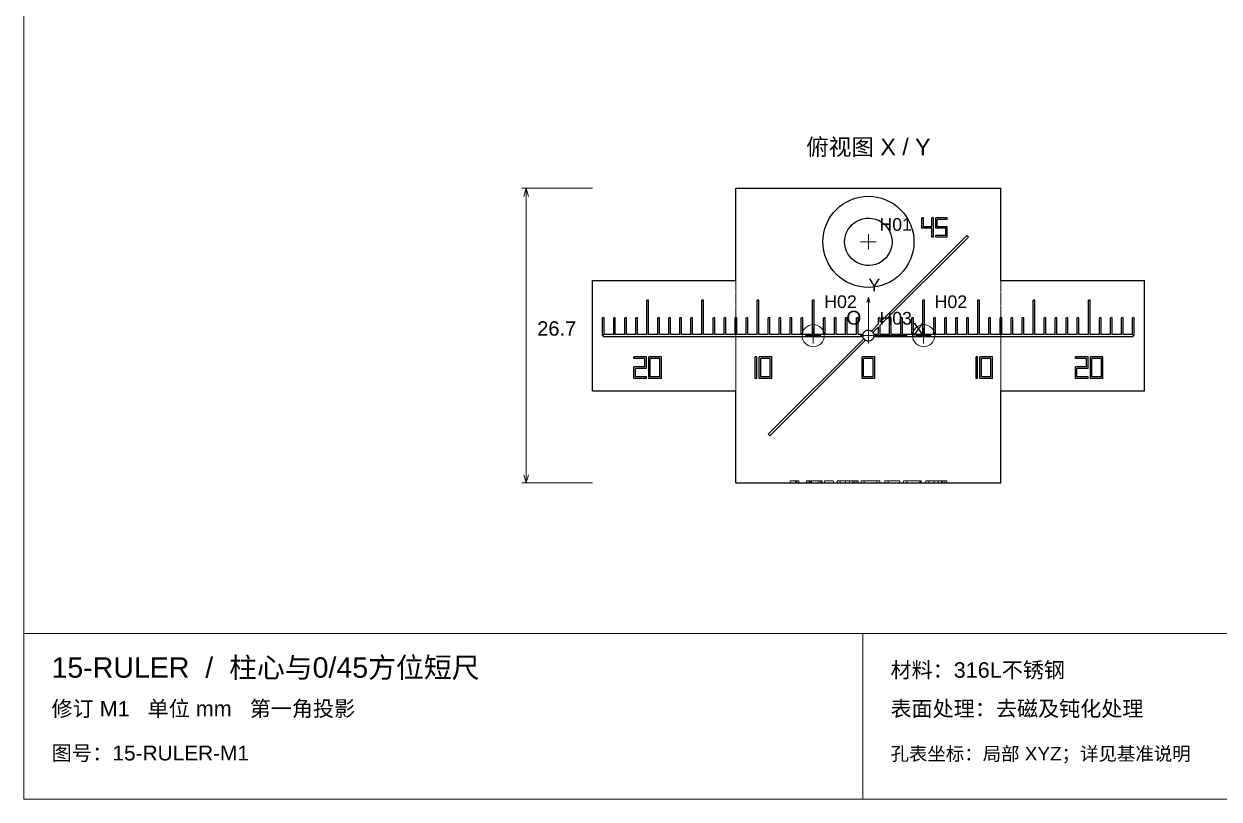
# Paper-space layout '01_三视图' of a CAD drawing. Header units: millimetres. Extents: x 8 to 452, y 8 to 289.
# Drawn here: x 8 to 224.5, y 8 to 148.5 of the extents above; entities that cross this region are included whole.
import ezdxf
from ezdxf.enums import TextEntityAlignment as Align

# ---------------------------------------------------------------- set-up
doc = ezdxf.new("R2010")
doc.units = ezdxf.units.MM
doc.linetypes.add('WP_HIDDEN', pattern=[2.3, 1.5, -0.8])
for name, color, linetype, lineweight in [('ANNOTATIONS', 7, 'CONTINUOUS', 18), ('HIDDEN', 7, 'WP_HIDDEN', 13), ('VISIBLE', 7, 'CONTINUOUS', 25)]:
    doc.layers.add(name, color=color, linetype=linetype, lineweight=lineweight)
doc.styles.add('CJK', font='Arial Unicode.ttf')

psp = doc.layouts.new('01_三视图')

# ---------------------------------------------------------------- linework, layer by layer
at = {"layer": 'ANNOTATIONS'}
for p, q in [((8, 289), (8, 8)), ((111, 118.7), (98.2, 118.7)), ((99, 118.7), (98.58, 117.2)), ((99, 65.3), (99, 118.7)), ((99, 118.7), (99.42, 117.2)), ((159.6, 109), (162.4, 109)), ((161, 107.6), (161, 110.4)), ((161, 99), (160.72, 98)), ((161, 92), (161, 99)), ((161, 99), (161.28, 98)), ((151, 90.6), (151, 93.4)), ((161, 90.6), (161, 93.4)), ((171, 90.6), (171, 93.4)), ((149.6, 92), (152.4, 92)), ((159.6, 92), (162.4, 92)), ((160, 92), (162, 92)), ((161, 91), (161, 93)), ((161, 92), (168, 92)), ((168, 92), (167, 92.28)), ((168, 92), (167, 91.72)), ((169.6, 92), (172.4, 92)), ((111, 65.3), (98.2, 65.3)), ((99, 65.3), (98.58, 66.8)), ((99, 65.3), (99.42, 66.8)), ((8, 38), (412, 38)), ((160, 8), (160, 38)), ((8, 8), (412, 8))]:
    psp.add_line(p, q, dxfattribs=at)
at = {"layer": 'HIDDEN'}
for points in [[(137, 65.3), (137, 118.7)], [(185, 65.3), (185, 118.7)], [(137, 102), (137, 82)], [(185, 102), (185, 82)], [(153.01, 92), (152.97, 92.39), (152.86, 92.77), (152.67, 93.12), (152.42, 93.42), (152.12, 93.67), (151.77, 93.86), (151.39, 93.97), (151, 94.01), (150.61, 93.97), (150.23, 93.86), (149.88, 93.67), (149.58, 93.42), (149.33, 93.12), (149.14, 92.77), (149.03, 92.39), (148.99, 92), (149.03, 91.61), (149.14, 91.23), (149.33, 90.88), (149.58, 90.58), (149.88, 90.33), (150.23, 90.14), (150.61, 90.03), (151, 89.99), (151.39, 90.03), (151.77, 90.14), (152.12, 90.33), (152.42, 90.58), (152.67, 90.88), (152.86, 91.23), (152.97, 91.61), (153.01, 92)], [(173.01, 92), (172.97, 92.39), (172.86, 92.77), (172.67, 93.12), (172.42, 93.42), (172.12, 93.67), (171.77, 93.86), (171.39, 93.97), (171, 94.01), (170.61, 93.97), (170.23, 93.86), (169.88, 93.67), (169.58, 93.42), (169.33, 93.12), (169.14, 92.77), (169.03, 92.39), (168.99, 92), (169.03, 91.61), (169.14, 91.23), (169.33, 90.88), (169.58, 90.58), (169.88, 90.33), (170.23, 90.14), (170.61, 90.03), (171, 89.99), (171.39, 90.03), (171.77, 90.14), (172.12, 90.33), (172.42, 90.58), (172.67, 90.88), (172.86, 91.23), (172.97, 91.61), (173.01, 92)], [(160, 92), (160.04, 92.27), (160.15, 92.52), (160.32, 92.73), (160.54, 92.89), (160.8, 92.98), (161.07, 93), (161.33, 92.94), (161.58, 92.82), (161.78, 92.63), (161.92, 92.4), (161.99, 92.14), (161.99, 91.86), (161.92, 91.6), (161.78, 91.37), (161.58, 91.18), (161.33, 91.06), (161.07, 91), (160.8, 91.02), (160.54, 91.11), (160.32, 91.27), (160.15, 91.48), (160.04, 91.73), (160, 92)], [(147.37, 65.7), (147.08, 65.7), (146.81, 65.7)], [(146.81, 65.3), (146.81, 65.7)], [(146.81, 65.7), (147.23, 65.7), (147.59, 65.7)], [(147.59, 65.3), (147.23, 65.3), (146.81, 65.3)], [(146.81, 65.3), (147.08, 65.3), (147.37, 65.3)], [(147.87, 65.7), (147.65, 65.7), (147.37, 65.7)], [(147.37, 65.3), (147.65, 65.3), (147.87, 65.3)], [(147.59, 65.7), (147.74, 65.7), (147.87, 65.7), (147.98, 65.7), (148.06, 65.7)], [(148.06, 65.3), (147.98, 65.3), (147.87, 65.3), (147.74, 65.3), (147.59, 65.3)], [(147.87, 65.3), (147.87, 65.7)], [(148.4, 65.7), (147.87, 65.7)], [(147.87, 65.3), (148.4, 65.3)], [(148.06, 65.3), (148.06, 65.7)], [(148.06, 65.7), (148.4, 65.7)], [(148.4, 65.3), (148.06, 65.3)], [(148.4, 65.3), (148.4, 65.7)], [(150.18, 65.7), (150.01, 65.7), (149.89, 65.7), (149.8, 65.7), (149.76, 65.7)], [(149.76, 65.3), (149.76, 65.7)], [(149.76, 65.7), (150.31, 65.7)], [(150.31, 65.3), (149.76, 65.3)], [(149.76, 65.3), (149.8, 65.3), (149.89, 65.3), (150.01, 65.3), (150.18, 65.3)], [(150.35, 65.7), (149.85, 65.7)], [(149.85, 65.3), (149.85, 65.7)], [(149.85, 65.7), (150.27, 65.7)], [(150.27, 65.3), (149.85, 65.3)], [(149.85, 65.3), (150.35, 65.3)], [(151.14, 65.7), (150.86, 65.7), (150.61, 65.7), (150.38, 65.7), (150.18, 65.7)], [(150.18, 65.3), (150.38, 65.3), (150.61, 65.3), (150.86, 65.3), (151.14, 65.3)], [(150.27, 65.3), (150.27, 65.7)], [(150.27, 65.7), (152.41, 65.7)], [(152.41, 65.3), (150.27, 65.3)], [(150.31, 65.3), (150.31, 65.7)], [(150.31, 65.7), (150.35, 65.7), (150.41, 65.7), (150.5, 65.7), (150.6, 65.7)], [(150.6, 65.3), (150.49, 65.3), (150.41, 65.3), (150.35, 65.3), (150.31, 65.3)], [(150.67, 65.7), (150.49, 65.7), (150.35, 65.7)], [(150.35, 65.3), (150.35, 65.7)], [(150.35, 65.3), (150.49, 65.3), (150.67, 65.3)], [(150.69, 65.7), (150.46, 65.7)], [(150.46, 65.3), (150.46, 65.7)], [(150.46, 65.7), (151.27, 65.7)], [(151.27, 65.3), (150.85, 65.3), (150.46, 65.3)], [(150.46, 65.3), (150.69, 65.3)], [(150.6, 65.7), (150.85, 65.7), (151.14, 65.7)], [(151.14, 65.3), (150.85, 65.3), (150.6, 65.3)], [(151.13, 65.7), (150.89, 65.7), (150.67, 65.7)], [(150.67, 65.3), (150.89, 65.3), (151.13, 65.3)], [(152.41, 65.7), (150.69, 65.7)], [(150.69, 65.3), (150.69, 65.7)], [(150.69, 65.3), (152.41, 65.3)], [(151.8, 65.7), (151.5, 65.7), (151.13, 65.7)], [(151.13, 65.3), (151.5, 65.3), (151.8, 65.3)], [(151.14, 65.7), (151.49, 65.7), (151.79, 65.7)], [(152.27, 65.7), (152.05, 65.7), (151.78, 65.7), (151.48, 65.7), (151.14, 65.7)], [(151.14, 65.3), (151.47, 65.3), (151.78, 65.3), (152.05, 65.3), (152.27, 65.3)], [(151.79, 65.3), (151.49, 65.3), (151.14, 65.3)], [(151.27, 65.7), (151.54, 65.7), (151.79, 65.7), (152.02, 65.7), (152.22, 65.7)], [(152.22, 65.3), (152.02, 65.3), (151.79, 65.3), (151.27, 65.3)], [(151.79, 65.7), (151.9, 65.7), (151.99, 65.7), (152.04, 65.7), (152.05, 65.7)], [(152.05, 65.3), (152.04, 65.3), (151.99, 65.3), (151.9, 65.3), (151.79, 65.3)], [(152.05, 65.7), (152.04, 65.7), (151.99, 65.7), (151.91, 65.7), (151.8, 65.7)], [(151.8, 65.3), (151.91, 65.3), (151.99, 65.3), (152.04, 65.3), (152.05, 65.3)], [(152.05, 65.3), (152.05, 65.7)], [(152.22, 65.7), (152.39, 65.7), (152.52, 65.7), (152.59, 65.7), (152.61, 65.7)], [(152.61, 65.3), (152.59, 65.3), (152.52, 65.3), (152.4, 65.3), (152.22, 65.3)], [(152.61, 65.7), (152.59, 65.7), (152.53, 65.7), (152.42, 65.7), (152.27, 65.7)], [(152.27, 65.3), (152.42, 65.3), (152.53, 65.3), (152.59, 65.3), (152.61, 65.3)], [(152.41, 65.3), (152.41, 65.7)], [(152.61, 65.3), (152.61, 65.7)], [(153.05, 65.3), (153.05, 65.7)], [(153.05, 65.7), (154.67, 65.7)], [(154.67, 65.3), (153.05, 65.3)], [(154.67, 65.3), (154.67, 65.7)], [(155.33, 65.3), (155.33, 65.7)], [(155.33, 65.7), (157.24, 65.7)], [(155.9, 65.7), (155.33, 65.7)], [(157.24, 65.3), (155.33, 65.3)], [(155.33, 65.3), (155.9, 65.3)], [(156.56, 65.7), (155.9, 65.7)], [(155.9, 65.3), (155.9, 65.7)], [(155.9, 65.7), (157.13, 65.7)], [(157.27, 65.7), (155.9, 65.7)], [(155.9, 65.3), (156.56, 65.3)], [(157.13, 65.3), (155.9, 65.3)], [(155.9, 65.3), (157.27, 65.3)], [(156.88, 65.7), (156.75, 65.7), (156.56, 65.7)], [(156.56, 65.3), (156.75, 65.3), (156.88, 65.3)], [(157.14, 65.7), (156.88, 65.7)], [(156.88, 65.3), (156.88, 65.7)], [(156.88, 65.3), (157.14, 65.3)], [(157.13, 65.7), (157.31, 65.7), (157.48, 65.7), (157.62, 65.7), (157.74, 65.7)], [(157.74, 65.3), (157.62, 65.3), (157.47, 65.3), (157.13, 65.3)], [(157.43, 65.7), (157.14, 65.7)], [(157.14, 65.3), (157.43, 65.3)], [(157.24, 65.7), (157.51, 65.7), (157.75, 65.7), (157.95, 65.7), (158.12, 65.7)], [(158.12, 65.3), (157.94, 65.3), (157.74, 65.3), (157.5, 65.3), (157.24, 65.3)], [(157.97, 65.7), (157.84, 65.7), (157.68, 65.7), (157.49, 65.7), (157.27, 65.7)], [(157.27, 65.3), (157.48, 65.3), (157.68, 65.3), (157.84, 65.3), (157.97, 65.3)], [(157.84, 65.7), (157.61, 65.7), (157.43, 65.7)], [(157.43, 65.3), (157.62, 65.3), (157.84, 65.3)], [(158.48, 65.7), (158.31, 65.7), (158.1, 65.7), (157.85, 65.7), (157.56, 65.7)], [(157.56, 65.3), (157.56, 65.7)], [(157.56, 65.7), (157.76, 65.7), (157.91, 65.7)], [(157.91, 65.3), (157.76, 65.3), (157.56, 65.3)], [(157.56, 65.3), (157.84, 65.3), (158.09, 65.3), (158.31, 65.3), (158.48, 65.3)], [(157.74, 65.7), (157.93, 65.7), (158.07, 65.7)], [(158.07, 65.3), (157.93, 65.3), (157.74, 65.3)], [(158.41, 65.7), (157.84, 65.7)], [(157.84, 65.3), (158.41, 65.3)], [(157.91, 65.7), (158.38, 65.7)], [(158.38, 65.3), (157.91, 65.3)], [(158.19, 65.7), (158.17, 65.7), (158.13, 65.7), (158.06, 65.7), (157.97, 65.7)], [(157.97, 65.3), (158.06, 65.3), (158.13, 65.3), (158.17, 65.3), (158.19, 65.3)], [(158.07, 65.7), (158.16, 65.7), (158.19, 65.7)], [(158.19, 65.3), (158.16, 65.3), (158.07, 65.3)], [(158.12, 65.7), (158.39, 65.7), (158.6, 65.7)], [(158.6, 65.3), (158.39, 65.3), (158.12, 65.3)], [(158.19, 65.3), (158.19, 65.7)], [(158.38, 65.7), (159.13, 65.7)], [(159.13, 65.3), (158.38, 65.3)], [(159.13, 65.7), (158.41, 65.7)], [(158.41, 65.3), (158.41, 65.7)], [(158.41, 65.3), (159.13, 65.3)], [(158.78, 65.7), (158.76, 65.7), (158.7, 65.7), (158.61, 65.7), (158.48, 65.7)], [(158.48, 65.3), (158.61, 65.3), (158.7, 65.3), (158.76, 65.3), (158.78, 65.3)], [(158.6, 65.7), (158.68, 65.7), (158.73, 65.7), (158.77, 65.7), (158.78, 65.7)], [(158.78, 65.3), (158.77, 65.3), (158.73, 65.3), (158.68, 65.3), (158.6, 65.3)], [(158.78, 65.3), (158.78, 65.7)], [(159.13, 65.3), (159.13, 65.7)], [(159.84, 65.7), (159.77, 65.7), (159.72, 65.7), (159.69, 65.7), (159.68, 65.7)], [(159.68, 65.3), (159.68, 65.7)], [(159.68, 65.7), (160.25, 65.7)], [(160.25, 65.3), (159.68, 65.3)], [(159.68, 65.3), (159.69, 65.3), (159.72, 65.3), (159.77, 65.3), (159.84, 65.3)], [(160.39, 65.7), (160.21, 65.7), (160.06, 65.7), (159.94, 65.7), (159.84, 65.7)], [(159.84, 65.3), (159.94, 65.3), (160.06, 65.3), (160.21, 65.3), (160.39, 65.3)], [(160.25, 65.3), (160.25, 65.7)], [(160.25, 65.7), (160.28, 65.7), (160.35, 65.7)], [(160.35, 65.3), (160.27, 65.3), (160.25, 65.3)], [(160.35, 65.7), (160.5, 65.7), (160.71, 65.7)], [(160.71, 65.3), (160.5, 65.3), (160.35, 65.3)], [(161.38, 65.7), (161.09, 65.7), (160.83, 65.7), (160.6, 65.7), (160.39, 65.7)], [(160.39, 65.3), (160.6, 65.3), (160.84, 65.3), (161.1, 65.3), (161.38, 65.3)], [(160.71, 65.7), (160.99, 65.7), (161.33, 65.7)], [(161.33, 65.3), (161, 65.3), (160.71, 65.3)], [(161.33, 65.7), (161.63, 65.7), (161.87, 65.7), (162.07, 65.7), (162.23, 65.7)], [(162.23, 65.3), (162.07, 65.3), (161.86, 65.3), (161.61, 65.3), (161.33, 65.3)], [(162.39, 65.7), (162.18, 65.7), (161.95, 65.7), (161.68, 65.7), (161.38, 65.7)], [(161.38, 65.3), (161.67, 65.3), (161.94, 65.3), (162.18, 65.3), (162.39, 65.3)], [(162.23, 65.7), (162.35, 65.7), (162.43, 65.7), (162.48, 65.7), (162.5, 65.7)], [(162.5, 65.3), (162.48, 65.3), (162.44, 65.3), (162.35, 65.3), (162.23, 65.3)], [(162.92, 65.7), (162.83, 65.7), (162.71, 65.7), (162.57, 65.7), (162.39, 65.7)], [(162.39, 65.3), (162.57, 65.3), (162.71, 65.3), (162.83, 65.3), (162.92, 65.3)], [(162.5, 65.3), (162.5, 65.7)], [(162.5, 65.7), (163.07, 65.7)], [(163.07, 65.3), (162.5, 65.3)], [(163.07, 65.7), (163.03, 65.7), (162.92, 65.7)], [(162.92, 65.3), (162.99, 65.3), (163.03, 65.3), (163.07, 65.3)], [(163.07, 65.3), (163.07, 65.7)], [(163.99, 65.3), (163.99, 65.7)], [(163.99, 65.7), (164.56, 65.7)], [(166.69, 65.7), (163.99, 65.7)], [(164.56, 65.3), (163.99, 65.3)], [(163.99, 65.3), (166.69, 65.3)], [(164.56, 65.3), (164.56, 65.7)], [(164.56, 65.7), (166.69, 65.7)], [(166.69, 65.3), (164.56, 65.3)], [(166.69, 65.3), (166.69, 65.7)], [(167.38, 65.3), (167.38, 65.7)], [(167.38, 65.7), (170.49, 65.7)], [(170.59, 65.7), (167.38, 65.7)], [(170.49, 65.3), (167.38, 65.3)], [(167.38, 65.3), (170.59, 65.3)], [(170.49, 65.7), (167.95, 65.7)], [(167.95, 65.3), (167.95, 65.7)], [(167.95, 65.7), (170.33, 65.7)], [(167.95, 65.7), (170.59, 65.7)], [(170.59, 65.3), (167.95, 65.3)], [(167.95, 65.3), (170.33, 65.3)], [(167.95, 65.3), (170.49, 65.3)], [(170.33, 65.3), (170.33, 65.7)], [(170.49, 65.3), (170.49, 65.7)], [(170.59, 65.3), (170.59, 65.7)], [(171.39, 65.3), (171.39, 65.7)], [(171.39, 65.7), (173.3, 65.7)], [(171.96, 65.7), (171.39, 65.7)], [(173.3, 65.3), (171.39, 65.3)], [(171.39, 65.3), (171.96, 65.3)], [(172.62, 65.7), (171.96, 65.7)], [(171.96, 65.3), (171.96, 65.7)], [(171.96, 65.7), (173.18, 65.7)], [(173.32, 65.7), (171.96, 65.7)], [(171.96, 65.3), (172.62, 65.3)], [(173.18, 65.3), (171.96, 65.3)], [(171.96, 65.3), (173.32, 65.3)], [(172.94, 65.7), (172.81, 65.7), (172.62, 65.7)], [(172.62, 65.3), (172.81, 65.3), (172.94, 65.3)], [(173.2, 65.7), (172.94, 65.7)], [(172.94, 65.3), (172.94, 65.7)], [(172.94, 65.3), (173.2, 65.3)], [(173.18, 65.7), (173.37, 65.7), (173.53, 65.7), (173.67, 65.7), (173.8, 65.7)], [(173.8, 65.3), (173.67, 65.3), (173.53, 65.3), (173.18, 65.3)], [(173.49, 65.7), (173.2, 65.7)], [(173.2, 65.3), (173.49, 65.3)], [(173.3, 65.7), (173.57, 65.7), (173.81, 65.7), (174.01, 65.7), (174.18, 65.7)], [(174.18, 65.3), (174, 65.3), (173.8, 65.3), (173.56, 65.3), (173.3, 65.3)], [(174.02, 65.7), (173.9, 65.7), (173.74, 65.7), (173.55, 65.7), (173.32, 65.7)], [(173.32, 65.3), (173.54, 65.3), (173.73, 65.3), (173.89, 65.3), (174.02, 65.3)], [(173.9, 65.7), (173.67, 65.7), (173.49, 65.7)], [(173.49, 65.3), (173.67, 65.3), (173.9, 65.3)], [(174.54, 65.7), (174.37, 65.7), (174.16, 65.7), (173.91, 65.7), (173.62, 65.7)], [(173.62, 65.3), (173.62, 65.7)], [(173.62, 65.7), (173.82, 65.7), (173.96, 65.7)], [(173.96, 65.3), (173.82, 65.3), (173.62, 65.3)], [(173.62, 65.3), (173.9, 65.3), (174.15, 65.3), (174.36, 65.3), (174.54, 65.3)], [(173.8, 65.7), (173.99, 65.7), (174.13, 65.7)], [(174.13, 65.3), (173.99, 65.3), (173.8, 65.3)], [(174.47, 65.7), (173.9, 65.7)], [(173.9, 65.3), (174.47, 65.3)], [(173.96, 65.7), (174.44, 65.7)], [(174.44, 65.3), (173.96, 65.3)], [(174.25, 65.7), (174.23, 65.7), (174.19, 65.7), (174.12, 65.7), (174.02, 65.7)], [(174.02, 65.3), (174.12, 65.3), (174.19, 65.3), (174.23, 65.3), (174.25, 65.3)], [(174.13, 65.7), (174.22, 65.7), (174.25, 65.7)], [(174.25, 65.3), (174.22, 65.3), (174.13, 65.3)], [(174.18, 65.7), (174.44, 65.7), (174.65, 65.7)], [(174.65, 65.3), (174.45, 65.3), (174.18, 65.3)], [(174.25, 65.3), (174.25, 65.7)], [(174.44, 65.7), (175.19, 65.7)], [(175.19, 65.3), (174.44, 65.3)], [(175.19, 65.7), (174.47, 65.7)], [(174.47, 65.3), (174.47, 65.7)], [(174.47, 65.3), (175.19, 65.3)], [(174.83, 65.7), (174.81, 65.7), (174.76, 65.7), (174.67, 65.7), (174.54, 65.7)], [(174.54, 65.3), (174.67, 65.3), (174.76, 65.3), (174.82, 65.3), (174.83, 65.3)], [(174.65, 65.7), (174.73, 65.7), (174.79, 65.7), (174.82, 65.7), (174.83, 65.7)], [(174.83, 65.3), (174.82, 65.3), (174.79, 65.3), (174.73, 65.3), (174.65, 65.3)], [(174.83, 65.3), (174.83, 65.7)], [(175.19, 65.3), (175.19, 65.7)]]:
    psp.add_lwpolyline(points, dxfattribs=at)
at = {"layer": 'VISIBLE'}
for points in [[(137, 102), (137, 118.7)], [(137, 118.7), (185, 118.7)], [(152.75, 109), (152.79, 109.81), (152.91, 110.61), (153.11, 111.39), (153.38, 112.16), (153.72, 112.89), (154.14, 113.58), (154.62, 114.23), (155.17, 114.83), (155.77, 115.38), (156.42, 115.86), (157.11, 116.28), (157.84, 116.62), (158.61, 116.89), (159.39, 117.09), (160.19, 117.21), (161, 117.25), (161.81, 117.21), (162.61, 117.09), (163.39, 116.89), (164.16, 116.62), (164.89, 116.28), (165.58, 115.86), (166.23, 115.38), (166.83, 114.83), (167.38, 114.23), (167.86, 113.58), (168.28, 112.89), (168.62, 112.16), (168.89, 111.39), (169.09, 110.61), (169.21, 109.81), (169.25, 109), (169.21, 108.19), (169.09, 107.39), (168.89, 106.61), (168.62, 105.84), (168.28, 105.11), (167.86, 104.42), (167.38, 103.77), (166.83, 103.17), (166.23, 102.62), (165.58, 102.14), (164.89, 101.72), (164.16, 101.38), (163.39, 101.11), (162.61, 100.91), (161.81, 100.79), (161, 100.75), (160.19, 100.79), (159.39, 100.91), (158.61, 101.11), (157.84, 101.38), (157.11, 101.72), (156.42, 102.14), (155.77, 102.62), (155.17, 103.17), (154.62, 103.77), (154.14, 104.42), (153.72, 105.11), (153.38, 105.84), (153.11, 106.61), (152.91, 107.39), (152.79, 108.19), (152.75, 109)], [(185, 102), (185, 118.7)], [(156.7, 109), (156.74, 109.57), (156.85, 110.14), (157.04, 110.68), (157.3, 111.19), (157.63, 111.66), (158.01, 112.09), (158.45, 112.46), (158.93, 112.77), (159.45, 113.01), (160, 113.18), (160.57, 113.28), (161.14, 113.3), (161.72, 113.24), (162.27, 113.11), (162.81, 112.9), (163.31, 112.62), (163.78, 112.28), (164.19, 111.88), (164.55, 111.43), (164.84, 110.94), (165.06, 110.41), (165.21, 109.86), (165.29, 109.29), (165.29, 108.71), (165.21, 108.14), (165.06, 107.59), (164.84, 107.06), (164.55, 106.57), (164.19, 106.12), (163.78, 105.72), (163.31, 105.38), (162.81, 105.1), (162.27, 104.89), (161.72, 104.76), (161.14, 104.7), (160.57, 104.72), (160, 104.82), (159.45, 104.99), (158.93, 105.23), (158.45, 105.54), (158.01, 105.91), (157.63, 106.34), (157.3, 106.81), (157.04, 107.32), (156.85, 107.86), (156.74, 108.43), (156.7, 109)], [(170.71, 111.46), (170.71, 113.34)], [(170.99, 113.34), (170.71, 113.34)], [(170.99, 111.74), (170.99, 113.34)], [(172.51, 111.74), (172.51, 113.34)], [(172.79, 113.34), (172.51, 113.34)], [(172.79, 109.86), (172.79, 113.34)], [(173.21, 111.46), (173.21, 113.34)], [(175.29, 113.34), (173.21, 113.34)], [(175.29, 113.06), (173.49, 113.06)], [(173.49, 111.74), (173.49, 113.06)], [(175.29, 113.06), (175.29, 113.34)], [(172.51, 111.46), (170.71, 111.46)], [(172.51, 111.74), (170.99, 111.74)], [(172.51, 109.86), (172.51, 111.46)], [(175.01, 111.46), (173.21, 111.46)], [(175.29, 111.74), (173.49, 111.74)], [(175.01, 110.14), (175.01, 111.46)], [(175.29, 109.86), (175.29, 111.74)], [(178.86, 110.14), (163.15, 94.43)], [(179.14, 109.86), (163.15, 93.87)], [(172.79, 109.86), (172.51, 109.86)], [(173.21, 109.86), (173.21, 110.14)], [(175.01, 110.14), (173.21, 110.14)], [(175.29, 109.86), (173.21, 109.86)], [(179.14, 109.86), (178.86, 110.14)], [(111, 102), (137, 102)], [(111, 82), (111, 102)], [(185, 102), (211, 102)], [(211, 82), (211, 102)], [(120.85, 92.2), (120.85, 98.4)], [(121.15, 98.4), (120.85, 98.4)], [(121.15, 92.2), (121.15, 98.4)], [(130.85, 92.2), (130.85, 98.4)], [(131.15, 98.4), (130.85, 98.4)], [(131.15, 92.2), (131.15, 98.4)], [(140.85, 92.2), (140.85, 98.4)], [(141.15, 98.4), (140.85, 98.4)], [(141.15, 92.2), (141.15, 98.4)], [(150.85, 92.2), (150.85, 98.4)], [(151.15, 98.4), (150.85, 98.4)], [(151.15, 92.2), (151.15, 98.4)], [(170.85, 92.2), (170.85, 98.4)], [(171.15, 98.4), (170.85, 98.4)], [(171.15, 92.2), (171.15, 98.4)], [(180.85, 92.2), (180.85, 98.4)], [(181.15, 98.4), (180.85, 98.4)], [(181.15, 92.2), (181.15, 98.4)], [(190.85, 92.2), (190.85, 98.4)], [(191.15, 98.4), (190.85, 98.4)], [(191.15, 92.2), (191.15, 98.4)], [(200.85, 92.2), (200.85, 98.4)], [(201.15, 98.4), (200.85, 98.4)], [(201.15, 92.2), (201.15, 98.4)], [(112.85, 92), (112.85, 95.2)], [(113.15, 95.2), (112.85, 95.2)], [(113.15, 92.2), (113.15, 95.2)], [(114.85, 92.2), (114.85, 95.2)], [(115.15, 95.2), (114.85, 95.2)], [(115.15, 92.2), (115.15, 95.2)], [(116.85, 92.2), (116.85, 95.2)], [(117.15, 95.2), (116.85, 95.2)], [(117.15, 92.2), (117.15, 95.2)], [(118.85, 92.2), (118.85, 95.2)], [(119.15, 95.2), (118.85, 95.2)], [(119.15, 92.2), (119.15, 95.2)], [(122.85, 92.2), (122.85, 95.2)], [(123.15, 95.2), (122.85, 95.2)], [(123.15, 92.2), (123.15, 95.2)], [(124.85, 92.2), (124.85, 95.2)], [(125.15, 95.2), (124.85, 95.2)], [(125.15, 92.2), (125.15, 95.2)], [(126.85, 92.2), (126.85, 95.2)], [(127.15, 95.2), (126.85, 95.2)], [(127.15, 92.2), (127.15, 95.2)], [(128.85, 92.2), (128.85, 95.2)], [(129.15, 95.2), (128.85, 95.2)], [(129.15, 92.2), (129.15, 95.2)], [(132.85, 92.2), (132.85, 95.2)], [(133.15, 95.2), (132.85, 95.2)], [(133.15, 92.2), (133.15, 95.2)], [(134.85, 92.2), (134.85, 95.2)], [(135.15, 95.2), (134.85, 95.2)], [(135.15, 92.2), (135.15, 95.2)], [(136.85, 92.2), (136.85, 95.2)], [(137.15, 95.2), (136.85, 95.2)], [(137.15, 92.2), (137.15, 95.2)], [(138.85, 92.2), (138.85, 95.2)], [(139.15, 95.2), (138.85, 95.2)], [(139.15, 92.2), (139.15, 95.2)], [(142.85, 92.2), (142.85, 95.2)], [(143.15, 95.2), (142.85, 95.2)], [(143.15, 92.2), (143.15, 95.2)], [(144.85, 92.2), (144.85, 95.2)], [(145.15, 95.2), (144.85, 95.2)], [(145.15, 92.2), (145.15, 95.2)], [(146.85, 92.2), (146.85, 95.2)], [(147.15, 95.2), (146.85, 95.2)], [(147.15, 92.2), (147.15, 95.2)], [(148.85, 92.2), (148.85, 95.2)], [(149.15, 95.2), (148.85, 95.2)], [(149.15, 92.2), (149.15, 95.2)], [(152.85, 92.2), (152.85, 95.2)], [(153.15, 95.2), (152.85, 95.2)], [(153.15, 92.2), (153.15, 95.2)], [(154.85, 92.2), (154.85, 95.2)], [(155.15, 95.2), (154.85, 95.2)], [(155.15, 92.2), (155.15, 95.2)], [(156.85, 92.2), (156.85, 95.2)], [(157.15, 95.2), (156.85, 95.2)], [(157.15, 92.2), (157.15, 95.2)], [(158.85, 92.2), (158.85, 95.2)], [(159.15, 95.2), (158.85, 95.2)], [(159.15, 92.2), (159.15, 95.2)], [(162.85, 94.13), (161.55, 92.83)], [(162.85, 93.57), (161.83, 92.55)], [(162.85, 94.13), (162.85, 95.2)], [(163.15, 95.2), (162.85, 95.2)], [(162.85, 92.2), (162.85, 93.57)], [(163.15, 94.43), (163.15, 95.2)], [(163.15, 92.2), (163.15, 93.87)], [(164.85, 92.2), (164.85, 95.2)], [(165.15, 95.2), (164.85, 95.2)], [(165.15, 92.2), (165.15, 95.2)], [(166.85, 92.2), (166.85, 95.2)], [(167.15, 95.2), (166.85, 95.2)], [(167.15, 92.2), (167.15, 95.2)], [(168.85, 92.2), (168.85, 95.2)], [(169.15, 95.2), (168.85, 95.2)], [(169.15, 92.2), (169.15, 95.2)], [(172.85, 92.2), (172.85, 95.2)], [(173.15, 95.2), (172.85, 95.2)], [(173.15, 92.2), (173.15, 95.2)], [(174.85, 92.2), (174.85, 95.2)], [(175.15, 95.2), (174.85, 95.2)], [(175.15, 92.2), (175.15, 95.2)], [(176.85, 92.2), (176.85, 95.2)], [(177.15, 95.2), (176.85, 95.2)], [(177.15, 92.2), (177.15, 95.2)], [(178.85, 92.2), (178.85, 95.2)], [(179.15, 95.2), (178.85, 95.2)], [(179.15, 92.2), (179.15, 95.2)], [(182.85, 92.2), (182.85, 95.2)], [(183.15, 95.2), (182.85, 95.2)], [(183.15, 92.2), (183.15, 95.2)], [(184.85, 92.2), (184.85, 95.2)], [(185.15, 95.2), (184.85, 95.2)], [(185.15, 92.2), (185.15, 95.2)], [(186.85, 92.2), (186.85, 95.2)], [(187.15, 95.2), (186.85, 95.2)], [(187.15, 92.2), (187.15, 95.2)], [(188.85, 92.2), (188.85, 95.2)], [(189.15, 95.2), (188.85, 95.2)], [(189.15, 92.2), (189.15, 95.2)], [(192.85, 92.2), (192.85, 95.2)], [(193.15, 95.2), (192.85, 95.2)], [(193.15, 92.2), (193.15, 95.2)], [(194.85, 92.2), (194.85, 95.2)], [(195.15, 95.2), (194.85, 95.2)], [(195.15, 92.2), (195.15, 95.2)], [(196.85, 92.2), (196.85, 95.2)], [(197.15, 95.2), (196.85, 95.2)], [(197.15, 92.2), (197.15, 95.2)], [(198.85, 92.2), (198.85, 95.2)], [(199.15, 95.2), (198.85, 95.2)], [(199.15, 92.2), (199.15, 95.2)], [(202.85, 92.2), (202.85, 95.2)], [(203.15, 95.2), (202.85, 95.2)], [(203.15, 92.2), (203.15, 95.2)], [(204.85, 92.2), (204.85, 95.2)], [(205.15, 95.2), (204.85, 95.2)], [(205.15, 92.2), (205.15, 95.2)], [(206.85, 92.2), (206.85, 95.2)], [(207.15, 95.2), (206.85, 95.2)], [(207.15, 92.2), (207.15, 95.2)], [(208.85, 92.2), (208.85, 95.2)], [(209.15, 95.2), (208.85, 95.2)], [(209.15, 92), (209.15, 95.2)], [(113, 92), (112.85, 92)], [(113, 91.8), (113, 92)], [(160.02, 91.8), (113, 91.8)], [(114.85, 92.2), (113.15, 92.2)], [(116.85, 92.2), (115.15, 92.2)], [(118.85, 92.2), (117.15, 92.2)], [(120.85, 92.2), (119.15, 92.2)], [(122.85, 92.2), (121.15, 92.2)], [(124.85, 92.2), (123.15, 92.2)], [(126.85, 92.2), (125.15, 92.2)], [(128.85, 92.2), (127.15, 92.2)], [(130.85, 92.2), (129.15, 92.2)], [(132.85, 92.2), (131.15, 92.2)], [(134.85, 92.2), (133.15, 92.2)], [(136.85, 92.2), (135.15, 92.2)], [(138.85, 92.2), (137.15, 92.2)], [(140.85, 92.2), (139.15, 92.2)], [(142.85, 92.2), (141.15, 92.2)], [(160.17, 91.45), (142.86, 74.14)], [(160.45, 91.17), (143.14, 73.86)], [(144.85, 92.2), (143.15, 92.2)], [(146.85, 92.2), (145.15, 92.2)], [(148.85, 92.2), (147.15, 92.2)], [(150.85, 92.2), (149.15, 92.2)], [(152.85, 92.2), (151.15, 92.2)], [(154.85, 92.2), (153.15, 92.2)], [(156.85, 92.2), (155.15, 92.2)], [(158.85, 92.2), (157.15, 92.2)], [(160.02, 92.2), (159.15, 92.2)], [(160, 92), (160.02, 92.2)], [(160.02, 91.8), (160, 92)], [(160.02, 92.2), (160.11, 92.46), (160.27, 92.69), (160.49, 92.86), (160.75, 92.97), (161.03, 93), (161.3, 92.95), (161.55, 92.83)], [(160.17, 91.45), (160.08, 91.62), (160.02, 91.8)], [(160.17, 91.45), (160.29, 91.29), (160.45, 91.17)], [(161.98, 91.8), (161.89, 91.54), (161.73, 91.31), (161.51, 91.14), (161.25, 91.03), (160.97, 91), (160.7, 91.05), (160.45, 91.17)], [(161.83, 92.55), (161.71, 92.71), (161.55, 92.83)], [(161.83, 92.55), (161.92, 92.38), (161.98, 92.2)], [(161.98, 92.2), (162, 92), (161.98, 91.8)], [(162.85, 92.2), (161.98, 92.2)], [(209, 91.8), (161.98, 91.8)], [(164.85, 92.2), (163.15, 92.2)], [(166.85, 92.2), (165.15, 92.2)], [(168.85, 92.2), (167.15, 92.2)], [(170.85, 92.2), (169.15, 92.2)], [(172.85, 92.2), (171.15, 92.2)], [(174.85, 92.2), (173.15, 92.2)], [(176.85, 92.2), (175.15, 92.2)], [(178.85, 92.2), (177.15, 92.2)], [(180.85, 92.2), (179.15, 92.2)], [(182.85, 92.2), (181.15, 92.2)], [(184.85, 92.2), (183.15, 92.2)], [(186.85, 92.2), (185.15, 92.2)], [(188.85, 92.2), (187.15, 92.2)], [(190.85, 92.2), (189.15, 92.2)], [(192.85, 92.2), (191.15, 92.2)], [(194.85, 92.2), (193.15, 92.2)], [(196.85, 92.2), (195.15, 92.2)], [(198.85, 92.2), (197.15, 92.2)], [(200.85, 92.2), (199.15, 92.2)], [(202.85, 92.2), (201.15, 92.2)], [(204.85, 92.2), (203.15, 92.2)], [(206.85, 92.2), (205.15, 92.2)], [(208.85, 92.2), (207.15, 92.2)], [(209.15, 92), (209, 92)], [(209, 91.8), (209, 92)], [(118.51, 87.86), (118.51, 88.14)], [(120.79, 88.14), (118.51, 88.14)], [(120.51, 87.86), (118.51, 87.86)], [(120.51, 86.34), (120.51, 87.86)], [(120.79, 86.06), (120.79, 88.14)], [(121.21, 84.26), (121.21, 88.14)], [(123.49, 88.14), (121.21, 88.14)], [(123.21, 87.86), (121.49, 87.86)], [(121.49, 84.54), (121.49, 87.86)], [(123.21, 84.54), (123.21, 87.86)], [(123.49, 84.26), (123.49, 88.14)], [(140.51, 84.26), (140.51, 88.14)], [(140.79, 88.14), (140.51, 88.14)], [(140.79, 84.26), (140.79, 88.14)], [(141.21, 84.26), (141.21, 88.14)], [(143.49, 88.14), (141.21, 88.14)], [(143.21, 87.86), (141.49, 87.86)], [(141.49, 84.54), (141.49, 87.86)], [(143.21, 84.54), (143.21, 87.86)], [(143.49, 84.26), (143.49, 88.14)], [(159.86, 84.26), (159.86, 88.14)], [(162.14, 88.14), (159.86, 88.14)], [(160.14, 84.54), (160.14, 87.86)], [(161.86, 87.86), (160.14, 87.86)], [(161.86, 84.54), (161.86, 87.86)], [(162.14, 84.26), (162.14, 88.14)], [(180.51, 84.26), (180.51, 88.14)], [(180.79, 88.14), (180.51, 88.14)], [(180.79, 84.26), (180.79, 88.14)], [(181.21, 84.26), (181.21, 88.14)], [(183.49, 88.14), (181.21, 88.14)], [(181.49, 84.54), (181.49, 87.86)], [(183.21, 87.86), (181.49, 87.86)], [(183.21, 84.54), (183.21, 87.86)], [(183.49, 84.26), (183.49, 88.14)], [(198.51, 87.86), (198.51, 88.14)], [(200.79, 88.14), (198.51, 88.14)], [(200.51, 87.86), (198.51, 87.86)], [(200.51, 86.34), (200.51, 87.86)], [(200.79, 86.06), (200.79, 88.14)], [(201.21, 84.26), (201.21, 88.14)], [(203.49, 88.14), (201.21, 88.14)], [(203.21, 87.86), (201.49, 87.86)], [(201.49, 84.54), (201.49, 87.86)], [(203.21, 84.54), (203.21, 87.86)], [(203.49, 84.26), (203.49, 88.14)], [(118.51, 84.26), (118.51, 86.34)], [(120.51, 86.34), (118.51, 86.34)], [(120.79, 86.06), (118.79, 86.06)], [(118.79, 84.54), (118.79, 86.06)], [(120.79, 84.54), (118.79, 84.54)], [(120.79, 84.26), (120.79, 84.54)], [(123.21, 84.54), (121.49, 84.54)], [(143.21, 84.54), (141.49, 84.54)], [(161.86, 84.54), (160.14, 84.54)], [(183.21, 84.54), (181.49, 84.54)], [(198.51, 84.26), (198.51, 86.34)], [(200.51, 86.34), (198.51, 86.34)], [(200.79, 86.06), (198.79, 86.06)], [(198.79, 84.54), (198.79, 86.06)], [(200.79, 84.54), (198.79, 84.54)], [(200.79, 84.26), (200.79, 84.54)], [(203.21, 84.54), (201.49, 84.54)], [(120.79, 84.26), (118.51, 84.26)], [(123.49, 84.26), (121.21, 84.26)], [(140.79, 84.26), (140.51, 84.26)], [(143.49, 84.26), (141.21, 84.26)], [(162.14, 84.26), (159.86, 84.26)], [(180.79, 84.26), (180.51, 84.26)], [(183.49, 84.26), (181.21, 84.26)], [(200.79, 84.26), (198.51, 84.26)], [(203.49, 84.26), (201.21, 84.26)], [(111, 82), (137, 82)], [(137, 65.3), (137, 82)], [(185, 65.3), (185, 82)], [(185, 82), (211, 82)], [(143.14, 73.86), (142.86, 74.14)], [(137, 65.3), (185, 65.3)]]:
    psp.add_lwpolyline(points, dxfattribs=at)

# ---------------------------------------------------------------- texts
at = {"layer": 'ANNOTATIONS', "style": 'CJK'}
psp.add_text('俯视图 X / Y', height=3, dxfattribs=at).set_placement((161, 124.7), align=Align.CENTER)
for s, height, p in [('H01', 2.3, (163, 111)), ('Y', 2.3, (161, 100)), ('H02', 2.3, (153, 97)), ('H02', 2.3, (173, 97)), ('O', 2.5, (157, 94)), ('H03', 2.3, (163, 94)), ('26.7', 2.6, (101, 92)), ('X', 2.3, (169, 92)), ('15-RULER  /  柱心与0/45方位短尺', 3.7, (13, 30)), ('材料：316L不锈钢', 2.8, (165, 30)), ('修订 M1   单位 mm   第一角投影', 2.8, (13, 23)), ('表面处理：去磁及钝化处理', 2.8, (165, 23)), ('图号：15-RULER-M1', 2.7, (13, 15)), ('孔表坐标：局部 XYZ；详见基准说明', 2.45, (165, 15))]:
    psp.add_text(s, height=height, dxfattribs=at).set_placement(p)

doc.saveas('drawing.dxf')
